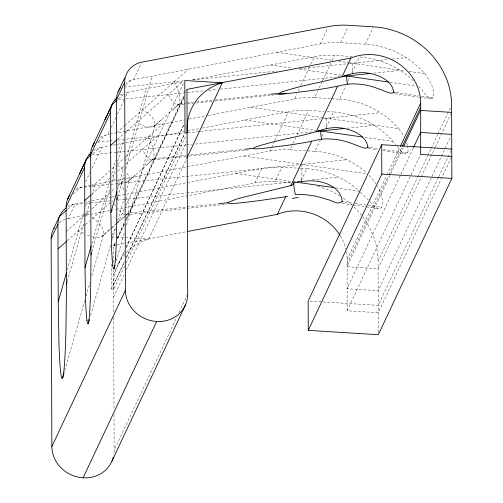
<?xml version="1.0" encoding="UTF-8"?>
<svg xmlns="http://www.w3.org/2000/svg" width="503" height="503" viewBox="0 0 503 503"><rect width="100%" height="100%" fill="white"/><g stroke="black" fill="none" stroke-linecap="round" stroke-linejoin="round"><path stroke-width="0.38" stroke-dasharray="2.52 1.89" d="M451.449 157.106L378.237 312.709L347.101 310.779L347.164 259.435A48.998 44.798 25.2 0 0 346.46 251.814M67.276 270.004L83.567 213.014M85.466 206.356L86.774 201.785M67.251 281.309L83.643 223.961M85.585 217.17L89.836 202.3M91.741 195.648L94.948 184.419M91.873 243.578L110.138 179.672M111.848 173.692L115.677 160.294M117.589 153.591L120.412 143.726M91.848 251.896L110.113 187.984M111.829 181.973L115.703 168.436M117.627 161.702L123.795 140.111M125.807 133.088L126.404 130.994M64.736 370.592L84.787 300.442M86.063 295.965L89.905 282.535M91.823 275.814L103.555 234.775C105.02 227.117 97.104 221.458 92.018 217.026M117.532 189.329L123.769 167.524M125.7 160.759L146.291 88.729M117.727 196.893L123.958 175.088M125.675 169.077L152.283 75.991M90.553 315.425L110.603 245.275M112.307 239.309L115.721 227.369M117.645 220.647L123.826 199.006M125.75 192.291L129.158 180.351C130.22 177.175 127.643 174.195 125.756 171.913M116.218 261.17L124.323 232.814M126.46 225.35L155.037 125.354C155.848 118.092 147.807 113.357 142.651 109.679M370.045 201.634C386.178 220.817 384.198 195.585 377.376 186.06M397.282 146.618C400.413 151.629 409.92 159.275 407.763 147.26M418.672 86.397C421.954 88.094 429.336 103.385 433.542 97.293C434.724 88.61 429.996 80.178 424.67 73.658A79.021 72.256 25.2 0 0 365.341 44.214L340.506 42.68A79.021 72.256 25.2 0 0 320.367 43.931L131.346 80.122A23.704 21.673 25.2 0 0 126.159 82.454M59.052 222.59A23.704 21.673 25.2 0 1 68.37 218.472L75.18 203.998L91.351 200.917M85.667 181.709L89.968 172.573M91.955 168.354L101.876 147.26L109.289 145.851M100.279 137.457A23.704 21.673 25.2 0 1 105.467 135.118L107.868 134.527L109.528 131.006M111.182 127.485L115.822 117.62M117.482 114.099L123.782 100.713M125.769 96.488L127.756 92.263L182.633 81.794L124.518 133.144M133.748 79.524L141.268 63.548M111.924 235.398L115.602 227.582M117.608 223.319L124.631 208.399M125.964 205.557L183.469 83.347M113.477 262.692L113.42 245.678L115.086 242.125M117.432 237.152L124.448 222.225M126.454 217.962L184.293 95.048M185.632 92.206L186.632 90.075M113.42 245.678L114.175 245.722L115.112 243.358M117.457 238.384L124.474 223.464M126.479 219.201L184.318 96.287M114.175 245.722L115.181 243.59M117.52 238.617L124.543 223.697M126.209 220.144L184.381 96.513M113.515 274.298L124.549 250.852M126.222 247.3L184.06 124.379M118.519 263.767L124.543 250.978M126.209 247.426L184.381 123.795M124.587 266.225L113.753 289.256L111.44 289.112L124.474 261.403M126.479 257.14L184.318 134.219M113.753 289.256L113.552 285.031L124.392 262.006M126.36 257.819L184.808 133.603M126.228 262.736L185.991 135.735M113.596 297.034L124.631 273.588M126.303 270.036L186.814 141.431M126.46 252.525A55.311 50.577 25.2 0 1 148.725 239.139L186.167 159.564M114.018 453.008A31.607 28.904 25.2 0 0 114.131 450.38L176.987 316.802M178.993 312.539L187.349 294.777M116.18 209.349L254.99 182.872L261.799 168.398A79.021 72.256 25.2 0 1 281.938 167.147L299.788 168.254M117.828 180.055L269.973 151.032L274.607 141.192M274.934 140.488L288.496 111.666A79.021 72.256 25.2 0 1 308.635 110.415L324.158 111.377M208.273 115.376L294.488 98.928L296.808 93.998M298.134 91.181L299.461 88.358M300.788 85.541L309.402 67.232M310.728 64.415L314.375 56.663A79.021 72.256 25.2 0 1 334.514 55.412L352.364 56.518M320.367 43.931L327.887 27.948M254.99 182.872A79.021 72.256 25.2 0 1 275.128 181.621L281.938 167.147M269.973 151.032A79.021 72.256 25.2 0 1 290.112 149.781L292.752 144.154M293.086 143.456L295.733 137.828M297.053 135.018L308.635 110.415M294.488 98.928A79.021 72.256 25.2 0 1 314.627 97.676L317.94 90.634M319.267 87.811L322.247 81.473M322.58 80.769L330.867 63.164M332.194 60.341L334.514 55.412M340.506 42.68L348.026 26.697M301.259 180.401L306.773 168.687A79.021 72.256 25.2 0 1 359.5 191.291M290.112 149.781L314.947 151.321L320.241 140.073M321.895 136.558L323.875 132.339M326.195 127.416L333.47 111.949A79.021 72.256 25.2 0 1 392.793 141.393L395.528 144.587M331.703 98.733L339.462 99.217L345.762 85.831M348.082 80.901L349.736 77.38M352.056 72.451L359.349 56.952A79.021 72.256 25.2 0 1 413.422 80.832M365.341 44.214L373.188 27.546M347.164 259.435L386.568 175.698M386.895 175L400.03 147.09M346.938 263.993L388.31 176.063M388.964 174.667L401.771 147.454M403.11 147.392L346.944 266.76L378.08 268.69L434.913 147.901M413.221 148.089L347.026 288.766L378.155 290.696L450.707 136.514M347.101 310.779L420.653 154.465M378.306 332.401L378.055 261.353L417.503 177.509M417.842 176.798L427.537 156.194M427.871 155.484L430.876 149.089M431.209 148.379L437.566 134.879M437.899 134.169L450.94 106.46M435.252 147.19L451.631 112.376M438.39 177.477L378.212 305.371L308.157 301.033M438.723 176.767L450.757 151.189M174.164 81.838C177.308 88.534 181.225 96.161 179.514 103.731L155.037 125.354C149.951 130.233 141.815 124.977 136.659 122.418M148.291 136.835C151.428 143.531 155.345 151.164 153.635 158.728L128.403 181.319L125.844 182.268M109.673 229.368L103.555 234.775C101.065 238.736 95.4 237.441 91.609 236.567M155.037 125.354L154.138 126.435L161.155 119.947M129.158 180.351L128.259 181.432L135.276 174.943M103.555 234.775L102.323 236.247L111.075 228.525M116.287 223.923L124.725 216.453M125.291 215.95C132.132 210.952 127.316 201.112 125.725 194.598M125.681 85.126L131.346 80.122M123.656 94.357L117.419 99.864L125.209 99.053M98.098 141.626L105.467 135.118M101.876 147.26L99.475 147.857L91.54 154.867L185.903 145.021M116.633 132.666L124.147 126.027M124.725 125.517L188.631 69.056M117.576 139.274L123.939 133.653M73.325 193.963L80.952 187.223L83.353 186.632M91.911 186.644L109.836 170.806M112.15 168.763L115.621 165.701M117.356 164.16L124.945 157.458M125.53 156.942L162.752 124.059M67.415 209.33L72.778 204.589L75.18 203.998M91.697 194.271L110.201 177.924M111.949 176.383L115.451 173.29M117.784 171.227L123.619 166.072M125.957 164.009L156.754 136.791M66.207 231.474L83.743 215.982M84.328 215.46L91.364 209.248M91.948 208.726L111.339 191.599M111.924 191.077L115.451 187.965M117.803 185.89L125.121 179.42M67.389 240.579L84.957 225.055M85.541 224.539L89.653 220.905M92.005 218.83L111.389 201.697M111.201 228.016L115.791 223.961M117.828 222.156L124.461 216.303M126.498 214.498L128.026 213.146L186.368 207.066M111.66 228.01L115.162 224.916M173.397 109.138L179.514 103.731L185.739 103.084M147.517 164.135L153.635 158.728L186.305 155.32M126.982 214.46L126.297 214.775L226.715 204.155M76.091 189.361A23.704 21.673 25.2 0 1 79.971 187.544L80.952 187.223M67.918 206.727A23.704 21.673 25.2 0 1 71.797 204.91L72.778 204.589M125.8 92.722L127.756 92.263M192.668 79.883L314.375 56.663M107.868 134.527L109.352 134.244M110.094 134.1L184.356 119.934M188.983 119.054L207.506 115.52M112.999 145.141L184.538 131.497M187.619 130.906L199.194 128.699M202.281 128.108L288.496 111.666M84.076 186.494L89.874 185.387M90.597 185.249L117.061 180.2M92.112 200.766L111.176 197.132M111.943 196.987L114.231 196.547M118.042 195.824L261.799 168.398M68.37 218.472L110.012 210.531M110.786 210.38L115.413 209.5M114.112 245.489L116.419 245.049M117.193 244.904L125.662 243.289M126.429 243.144L186.481 231.688M183.884 104.328L177.672 104.982C172.931 103.631 170.605 98.45 168.172 94.57M187.77 103.914L193.209 103.341M196.315 103.014L211.851 101.367M214.957 101.04L274.06 94.91M124.191 87.05L183.513 80.864M192.856 79.889L276.958 71.118M299.543 68.76L348.598 63.642M349.378 63.56L388.291 59.505M392.183 59.096L406.191 57.638M125.983 98.972L203.998 90.836M208.67 90.351L217.233 89.459M220.345 89.132L337.155 76.946M337.934 76.871L340.273 76.626M373.735 73.136L400.199 70.376M186.512 103.002L193.517 102.272M196.629 101.946L212.184 100.323M215.297 99.996L269.746 94.319M97.532 142.129L109.214 140.909M109.994 140.827L114.665 140.343M117.777 140.016L184.111 133.1M188.003 132.691L199.685 131.478M200.464 131.396L320.386 118.884M323.498 118.563L380.312 112.641M186.682 144.939L192.133 144.374M195.246 144.047L312.835 131.786M347.083 128.215L374.32 125.373M190.97 154.836L243.867 149.316M186.148 156.408L151.793 159.985C147.052 158.627 144.726 153.446 142.292 149.573M189.273 156.087L245.15 150.246M245.923 150.164L250.563 149.68M79.971 187.544L109.931 184.419M110.698 184.343L115.332 183.859M116.105 183.777L301.027 164.494M301.624 179.873A24.012 4.257 -88.8 0 0 301.8 164.412L346.819 159.715M71.797 204.91L84.781 203.558M86.315 203.401L112.565 200.659L113.112 201.665M118.029 200.093L123.493 199.521M124.272 199.44L185.928 193.014M186.707 192.932L291.287 182.023M293.689 182.822A24.012 4.257 -88.8 0 1 293.633 181.778L298.285 181.294M312.256 179.835L338.645 177.081M187.147 206.984L218.264 203.74M274.833 94.828L277.172 94.589M314.627 97.676L330.924 98.689M327.258 111.565L333.47 111.949M300.568 168.304L306.773 168.687M275.128 181.621L291.426 182.633M292.199 182.677L294.532 182.822M112.037 236.869L148.725 239.139M123.945 182.293L117.532 180.74M368.466 148.58L377.571 149.768M276.593 52.281L332.357 60.329M338.55 61.228L347.85 62.567M348.623 62.68L405.267 70.86M409.146 71.42L424.67 73.658M270.601 65.013L291.514 68.037M299.26 69.15L341.078 75.192M389.963 82.253L416.346 86.063M396.056 92.527L418.414 95.752M421.52 96.199L433.316 97.903M419.043 97.198L394.27 93.615M419.804 97.305L431.165 98.94M250.714 107.277L398.791 128.661L403.72 135.735M244.722 120.016L315.978 130.302M364.857 137.363L392.793 141.393M370.177 147.524L377.627 148.599M383.217 149.404L407.436 152.906M243.766 156.031L299.48 164.072M301.806 164.412L366.894 173.812M235.599 173.397L292.086 181.558M293.633 181.778L296.732 182.224M335.476 187.82L358.727 191.178M344.568 201.942L352.025 203.017M355.131 203.47L365.687 204.991M368.171 205.35L381.834 207.324M342.323 203.432L352.396 204.884M353.169 204.998L365.562 206.783M366.335 206.896L378.728 208.688M382.953 150.567L405.286 153.937M89.685 236.001L85.667 234.48M124.423 214.643L121.38 212.731L117.702 208.72M115.665 179.973L111.899 178.068M83.611 233.543L78.493 230.764M86.667 213.398L90.125 215.649M117.513 165.135L123.87 170.001M360.481 192.209L368.353 199.93M369.133 175.321L375.967 183.74M115.665 205.872L114.521 204.067M120.739 183.293L123.795 189.644M406.707 142.663L407.399 145.235M113.502 269.658L113.653 313.463M113.665 317.374L113.992 409.694M114.005 414.39L114.131 450.38M111.352 264.138L111.44 289.112M317.783 186.211A79.021 72.256 25.2 0 1 339.531 195.78M343.203 198.176A79.021 72.256 25.2 0 1 351.874 205.017M354.03 207.029A79.021 72.256 25.2 0 1 378.055 261.353M340.33 235.813A48.998 44.798 25.2 0 1 345.85 248.947M314.947 151.321A79.021 72.256 25.2 0 1 367.284 173.56M326.617 118.236A17.636 3.125 -88.8 0 1 326.61 127.385M93.589 150.642A23.704 21.673 25.2 0 1 99.475 147.857M339.462 99.217A79.021 72.256 25.2 0 1 398.791 128.661M352.496 63.24A17.636 3.125 -88.8 0 1 352.49 72.388M120.167 95.193A23.704 21.673 25.2 0 1 123.832 93.382M113.552 285.031A55.311 50.577 25.2 0 1 124.675 254.505M178.741 104.693L177.672 104.982L178.741 104.693M152.868 159.69L151.793 159.985L152.868 159.69"/><path stroke-width="0.75" d="M115.42 259.007L115.501 257.907A56.575 9.123 -86.5 0 0 115.948 250.186L116.275 242.333A141.45 22.805 -86.5 0 0 116.507 234.568L116.872 204.004L116.514 99.713A23.704 21.673 25.2 0 1 120.45 87.679M451.782 156.395L420.653 154.465L420.715 103.121A48.998 44.798 25.2 0 0 350.88 58.046L186.965 89.364L187.682 294.066A31.607 28.904 25.2 0 1 156.653 321.48L83.102 477.793M279.064 93.407L280.756 93.891L286.238 93.646A76.997 24.408 -15.8 0 0 289.25 93.369C307.182 91.081 325.278 89.144 342.876 85.007C349.007 83.511 355.414 83.731 361.632 84.435C370.642 85.453 379.048 88.968 387.423 92.231C389.247 92.747 392.623 94.331 393.686 91.867C391.636 78.902 375.288 73.425 363.82 72.652C357.677 72.375 351.522 73.532 345.712 75.494C327.981 81.241 309.219 83.775 291.275 89.056A76.997 24.408 -15.8 0 0 287.961 89.987L281.498 92.049L279.071 93.376L270.526 94.237M89.006 319.631L88.377 323.184A4.59 0.742 -86.5 0 1 88.044 323.888L87.497 323.385A18.907 3.049 -86.5 0 1 86.918 320.348M69.741 195.208A23.704 21.673 25.2 0 0 66.119 206.815L66.396 294.154L65.906 331.603A204.834 33.028 -86.5 0 1 65.736 337.595L65.145 352.892A86.132 13.889 -86.5 0 1 64.761 359.897L64.315 366.234A29.168 4.703 -86.5 0 1 63.793 371.774L62.818 377.47A6.243 1.006 -86.5 0 1 62.378 378.401L61.919 378.319L61.485 377.231A27.766 4.477 -86.5 0 1 60.838 373.603L60.404 369.856A81.901 13.204 -86.5 0 1 60.008 365.14L59.291 352.722A200.93 32.393 -86.5 0 1 59.027 346.221L58.216 301.699L66.629 272.268M66.39 284.327L67.037 282.064M86.912 320.398L86.723 318.858A55.695 8.979 -86.5 0 1 86.309 314.161L85.919 307.899A138.432 22.321 -86.5 0 1 85.585 300.285L84.994 267.64L91.225 245.835M90.986 254.902L91.634 252.644M62.605 378.055L64.095 372.83M112.182 259.171L111.798 252.896A138.432 22.321 -86.5 0 1 111.465 245.288L110.874 212.637L116.891 191.586M116.866 199.905L117.513 197.648M88.207 323.63L89.276 319.902M114.087 268.633L114.942 265.647M253.204 148.347L254.757 148.888L260.359 148.649A76.997 24.408 -15.8 0 0 263.371 148.366C281.605 146.033 300.008 144.103 317.89 139.815C324.171 138.438 330.71 138.778 337.035 139.614C345.857 140.765 354.024 144.399 362.279 147.48C363.927 148.001 367.165 149.121 367.844 146.7C365.398 133.685 349.12 128.278 337.444 127.63C331.464 127.441 325.485 128.579 319.833 130.491C302.108 136.238 283.34 138.771 265.395 144.059A76.997 24.408 -15.8 0 0 262.082 144.983L255.769 146.989L253.223 148.31L244.647 149.24M293.758 183.846A24.012 4.257 -88.8 0 0 295.5 194.667C306.308 193.976 317.135 195.944 327.315 199.54C331.578 199.917 338.676 205.872 342.203 201.282C340.298 183.846 315.783 178.056 301.448 182.017A24.012 4.257 -88.8 0 0 301.542 180.954M86.202 159.583L79.619 173.761L86.202 159.583L91.005 155.339M112.075 104.586L105.045 119.727L112.075 104.586L116.885 100.336M119.205 89.565L124.625 78.04M53.796 228.563L59.505 216.321L66.283 210.329M81.128 170.473L67.672 198.949L68.804 197.956M106.554 116.438L92.194 146.845L93.262 145.901M113.332 457.045A31.607 28.904 25.2 0 1 79.512 477.378A31.607 28.904 25.2 0 1 51.866 446.519L51.136 238.661L57.946 224.187A23.704 21.673 25.2 0 1 66.113 207.928M66.119 206.815L84.642 167.449A23.704 21.673 25.2 0 1 90.999 152.705M89.012 319.65A21.792 3.515 -86.5 0 0 89.534 314.004L89.622 312.91A56.575 9.123 -86.5 0 0 90.068 305.183L90.395 297.336A141.45 22.805 -86.5 0 0 90.628 289.571L90.993 259.007L90.641 154.717L110.522 112.452A23.704 21.673 25.2 0 1 116.878 97.701M116.514 99.713L124.687 82.347A23.704 21.673 25.2 0 1 141.921 62.158L328.541 26.558A79.021 72.256 25.2 0 1 348.68 25.307L373.515 26.848A79.021 72.256 25.2 0 1 451.606 105.039L451.864 178.408L378.313 334.721L308.257 330.377L308.157 301.033L381.708 144.719L451.757 149.058M186.833 158.143L222.276 82.832L184.808 80.505L184.991 132.798L187.305 132.943L187.103 128.718A55.311 50.577 25.2 0 1 222.276 82.832M51.866 446.519L125.417 290.206L124.687 82.347M111.987 461.044L185.532 304.73M187.254 231.537L277.329 214.36L285.597 196.786L287.886 196.17M285.597 196.786L257.567 200.854L238.554 203.074A81.587 25.86 -15.8 0 1 235.744 203.306A59.209 18.768 -15.8 0 1 234.404 203.394L229.374 203.482L227.57 202.948A2.125 0.673 -15.8 0 1 227.752 202.558L236.391 199.163A59.209 18.768 -15.8 0 1 237.303 198.886A78.644 24.93 -15.8 0 1 241.031 197.805L290.853 185.613L311.634 141.45M316.029 132.113L337.513 86.447M341.908 77.11L350.88 58.046M308.257 330.377L381.808 174.063L381.708 144.719M400.357 146.392L420.715 103.121M402.425 146.059L420.489 107.68M403.783 145.971L420.495 110.446L451.631 112.376M413.554 147.379L420.571 132.459L451.707 134.383M118.073 91.848L119.142 90.905M110.641 145.405L116.998 139.784M84.762 200.408L90.54 195.296M58.034 248.84L66.805 241.094M290.853 185.613L293.412 184.419M114.653 100.154L116.727 99.94M342.606 76.381L370.623 73.457M88.773 155.15L90.848 154.937M317.506 131.302L343.97 128.542M219.044 203.658L227.595 202.766M277.945 94.507L286.509 93.627M381.808 174.063L451.864 178.408M344.951 75.752L388.41 82.027M393.572 92.162L394.811 92.345M318.298 130.635L362.531 137.023M367.693 147.165L368.932 147.341M297.506 182.338L333.929 187.6M342.084 201.584L343.329 201.766M113.376 268.388L113.93 268.885A4.59 0.742 -86.5 0 0 114.256 268.181L114.885 264.635A21.792 3.515 -86.5 0 0 115.413 259.001M112.791 265.395L112.603 263.861A55.695 8.979 -86.5 0 1 112.188 259.158M110.522 112.452L110.874 212.637M84.642 167.449L84.994 267.64M57.946 224.187L58.216 301.699M277.329 214.36A48.998 44.798 25.2 0 1 339.965 235.222M156.653 321.48A31.607 28.904 25.2 0 1 125.417 290.206M51.136 238.661A23.704 21.673 25.2 0 1 54.437 227.519M292.325 198.478A33.563 9.01 -4.8 0 1 298.21 197.472M293.067 183.494A33.563 29.614 -31.9 0 1 301.391 181.086M321.618 139.149A17.636 3.125 -88.8 0 1 320.625 130.975M90.641 154.717A23.704 21.673 25.2 0 1 94.765 142.418M326.579 128.039A17.636 3.125 -88.8 0 1 326.541 128.693M347.498 84.152A17.636 3.125 -88.8 0 1 346.504 75.972M352.458 73.042A17.636 3.125 -88.8 0 1 352.421 73.696M113.37 268.451A18.907 3.049 -86.5 0 1 112.798 265.351"/></g></svg>
